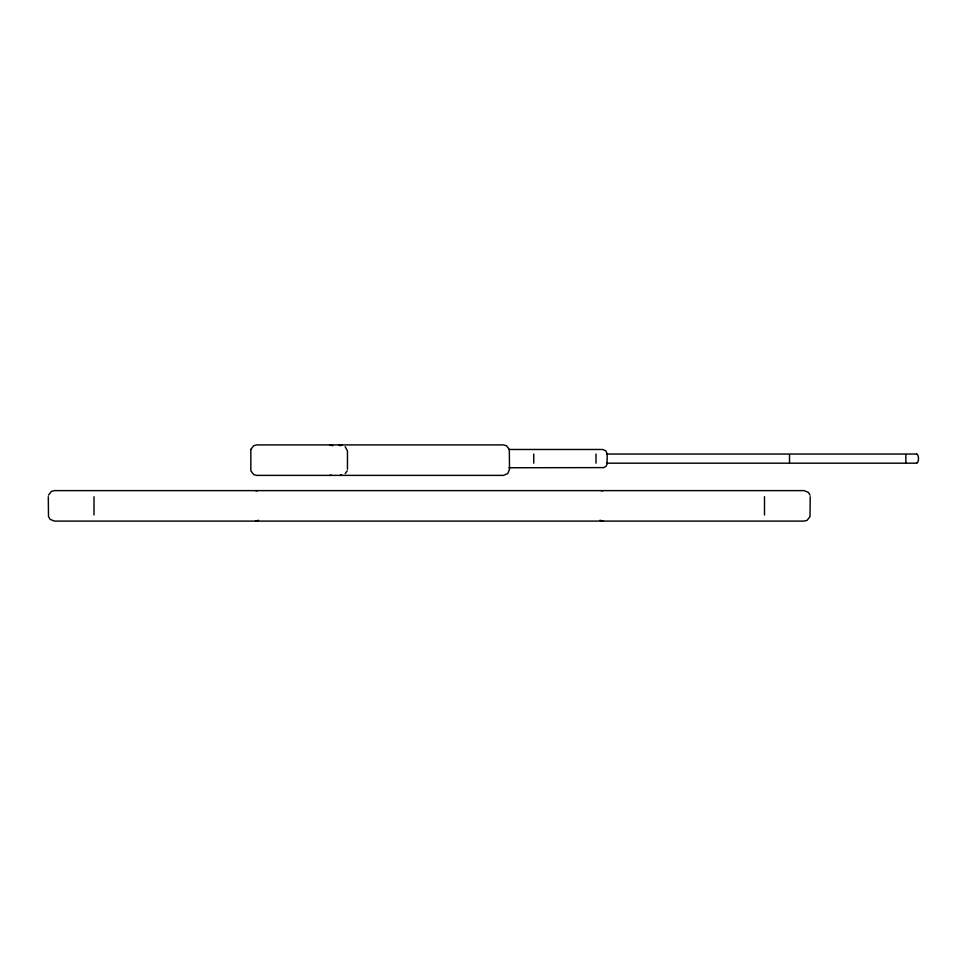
<?xml version="1.0" encoding="UTF-8"?>
<svg xmlns="http://www.w3.org/2000/svg" width="966" height="966" viewBox="0 0 966 966"><rect width="100%" height="100%" fill="white"/><g stroke="black" fill="none" stroke-linecap="round" stroke-linejoin="round"><path stroke-width="1.45" d="M789.512 462.509L789.512 454.72M905.854 462.509L905.854 454.72M48.505 495.135L51.343 491.44L54.398 490.619L804.11 490.619L808.421 492.406L810.003 495.135M347.192 470.865L345.188 473.594M341.65 445.109L339.718 444.903L341.65 445.109L340.261 445.724L339.138 445.109M258.562 520.276L255.483 521.097M329.756 475.381L331.326 475.175M601.432 490.825L603.025 490.619M916.722 463.185C919.125 462.497 919.101 454.745 916.722 454.044M508.949 449.48L602.639 449.48L605.875 450.82L607.216 454.044L607.059 464.368L605.875 466.421L603.822 467.604L508.949 467.761M606.72 454.044L916.734 454.044M606.72 463.185L916.734 463.185M603.025 521.097L599.946 520.276M255.483 490.619L257.077 490.825M329.708 444.903L332.751 445.724M345.188 446.69L347.458 451.001L347.458 469.283M810.208 496.717L810.003 516.581L807.165 520.276L804.11 521.097L54.398 521.097L50.087 519.31L48.505 516.581L48.3 496.717M764.492 496.717L764.492 514.999M595.986 454.044L595.986 463.185M533.751 454.044L533.751 463.185M94.016 496.717L94.016 514.999M250.846 449.419L250.846 470.865L253.696 474.56L256.739 475.381L503.467 475.381L507.754 473.594L509.517 469.283L509.311 449.419L506.498 445.724L503.467 444.903L256.739 444.903L253.696 445.724L250.846 449.419M341.65 475.175L340.539 475.248L341.65 475.175"/></g></svg>
